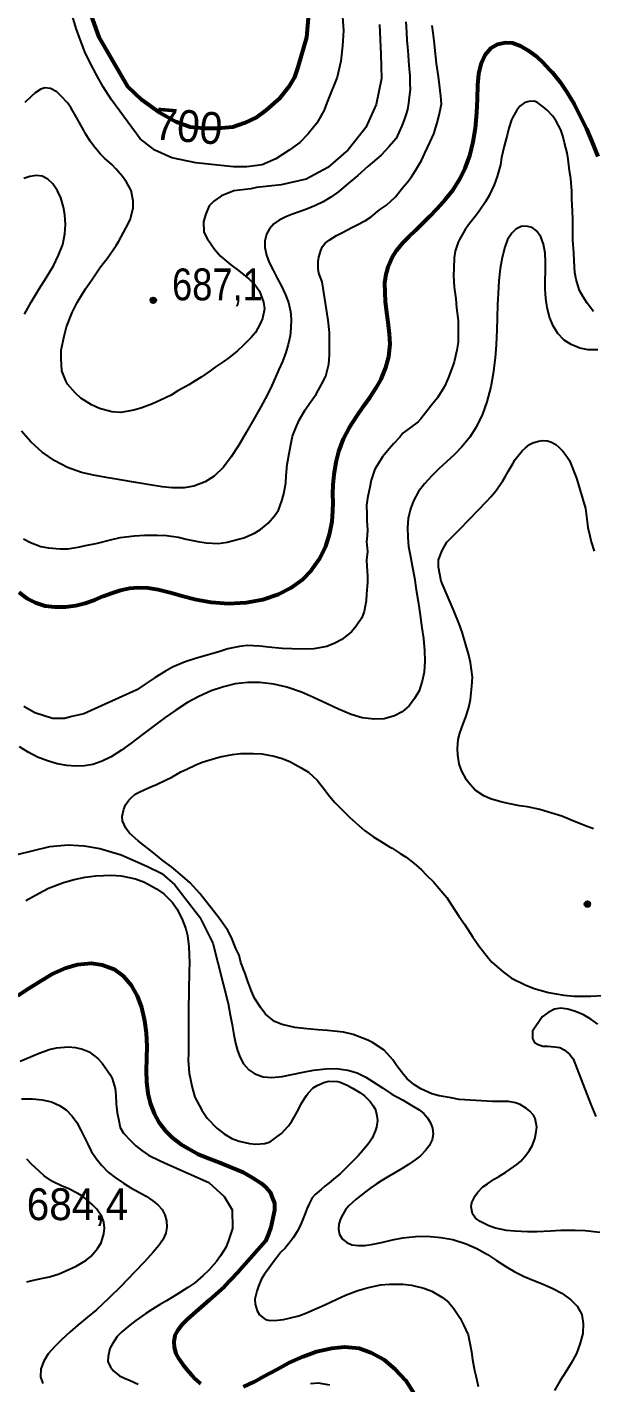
# Model space of a CAD drawing. Header units: metres. Extents: x 552626 to 559174, y 1843804 to 1852371.
# Drawn here: x 554173 to 554474, y 1844499 to 1845222 of the extents above; entities that cross this region are included whole.
import ezdxf
from ezdxf.enums import TextEntityAlignment as Align

# ---------------------------------------------------------------- set-up
doc = ezdxf.new("R2010")
doc.units = ezdxf.units.M
doc.header["$LTSCALE"] = 6.8
for name, color, linetype, lineweight in [('1', 7, 'Continuous', 25), ('2', 7, 'Continuous', 53), ('5', 7, 'Continuous', 25)]:
    doc.layers.add(name, color=color, linetype=linetype, lineweight=lineweight)
doc.layers.add('4', color=7, linetype='Continuous')

msp = doc.modelspace()

# ---------------------------------------------------------------- hatches: boundary and pattern name
at = {"layer": '5'}
for points in [[(554241.84, 1845075.86, 1), (554238.84, 1845075.86, 1)], [(554473.28, 1844753.92, 1), (554470.28, 1844753.92, 1)]]:
    msp.add_hatch(color=256, dxfattribs=at).paths.add_polyline_path(points)

# ---------------------------------------------------------------- linework, layer by layer
at = {"layer": '1'}
for points in [[(554339.89, 1845244.17), (554341.73, 1845219.67), (554341.23, 1845211.57), (554340.31, 1845203.4), (554338.34, 1845194.87), (554333.24, 1845182.04), (554331.2, 1845176.9), (554327.61, 1845170.23), (554323, 1845164.58), (554318.4, 1845159.96), (554312.76, 1845155.85), (554305.6, 1845151.23), (554298.43, 1845148.15), (554290.24, 1845147.12), (554283.07, 1845147.12), (554263.09, 1845149.18), (554250.29, 1845151.75), (554241.08, 1845155.86), (554233.4, 1845162.02), (554218, 1845182.69), (554213.65, 1845189.72), (554210.18, 1845195.75), (554206.68, 1845202.49), (554203.92, 1845208.3), (554201.31, 1845214.99), (554199.31, 1845220.84), (554197.3, 1845227.41)], [(554360.9, 1845222.91), (554361.6, 1845207.01), (554362.09, 1845194.14), (554359.12, 1845180.32), (554353.62, 1845168.05), (554344.3, 1845156.04), (554333.43, 1845146.72), (554321.82, 1845140.54), (554308.6, 1845137.47), (554295.33, 1845136), (554292.26, 1845135.39), (554283.27, 1845134.26), (554276.71, 1845131.61), (554272.67, 1845128.67), (554270.19, 1845126.2), (554268.16, 1845121.49), (554267.07, 1845117.74), (554267.32, 1845112.25), (554269.14, 1845108.75), (554273.03, 1845103.1), (554276.22, 1845099.37), (554281.68, 1845094.85), (554285.75, 1845091.8), (554291.3, 1845087.39), (554294.5, 1845084.33), (554296.92, 1845080.7), (554299.19, 1845074.96), (554299.6, 1845071.39), (554298.57, 1845066.23), (554297.39, 1845063.24), (554294.86, 1845058.76), (554292.51, 1845056.01), (554288.24, 1845051.72), (554285.22, 1845048.99), (554280.7, 1845045.24), (554277.61, 1845043.07), (554273.28, 1845040.2), (554270.57, 1845038.08), (554265.88, 1845034.97), (554262.58, 1845032.98), (554259.31, 1845030.79), (554253.49, 1845027.56), (554249.84, 1845025.33), (554243.9, 1845022.36), (554240, 1845020.68), (554234.16, 1845018.49), (554229.92, 1845017.24), (554223.01, 1845016.07), (554218.31, 1845016.39), (554211.72, 1845018.21), (554207.41, 1845020.09), (554201.67, 1845023.62), (554198.68, 1845026.52), (554194.63, 1845031.1), (554193.66, 1845032.89), (554191.62, 1845038.28), (554191.24, 1845044.9), (554191.21, 1845049.37), (554192.75, 1845056.69), (554194.07, 1845061.79), (554197.01, 1845069.36), (554199.73, 1845074.72), (554204.14, 1845081.98)], [(554374.99, 1845224.33), (554375.32, 1845218.76), (554375.54, 1845214.43), (554375.85, 1845211.07), (554376.16, 1845206.72), (554376.49, 1845203.29), (554376.81, 1845199.18), (554377.17, 1845195.66), (554377.2, 1845191.63), (554377.23, 1845188.18)], [(554328.24, 1845096.47), (554328.63, 1845098.89), (554329.67, 1845102.35), (554330.56, 1845104.54), (554331.97, 1845106.32), (554334.08, 1845107.9), (554338.08, 1845110.35), (554341.31, 1845112.06), (554346.15, 1845114.7), (554349.03, 1845116.18), (554353.43, 1845118.49), (554356.53, 1845120.46), (554360.97, 1845124.11), (554364.68, 1845126.63), (554369.41, 1845131.08), (554373.15, 1845135.79), (554375.67, 1845138.74), (554378.09, 1845141.78), (554380.19, 1845145.07), (554383.28, 1845150.47), (554385.13, 1845154.3), (554388.05, 1845160.34), (554389.86, 1845164.55), (554391.74, 1845170.57), (554392.81, 1845174.5), (554393.92, 1845180.63), (554393.63, 1845184.78), (554392.95, 1845190.8), (554392.35, 1845195.2), (554391.36, 1845202.14), (554390.78, 1845207.21), (554390.07, 1845214.27), (554389.49, 1845218.49), (554388.96, 1845222.33)], [(554377.23, 1845188.18), (554376.77, 1845184.15), (554376.45, 1845180.97), (554375.79, 1845177.62), (554375.24, 1845175.26), (554374.13, 1845172.04), (554372.88, 1845168.98), (554371.26, 1845165.27), (554369.75, 1845162.12), (554365.97, 1845157.65), (554361.81, 1845153.33), (554354.88, 1845147.38), (554349.36, 1845142.36), (554343.21, 1845137.18), (554339.2, 1845133.81), (554334.98, 1845130.8), (554330.91, 1845128.42), (554326.82, 1845126.42), (554322.55, 1845124.65), (554318.7, 1845123.27), (554314.51, 1845121.75), (554311.01, 1845120.38), (554307.41, 1845118.57), (554304.67, 1845116.62), (554302.23, 1845113.97), (554300.73, 1845111.19), (554299.8, 1845107.52), (554299.77, 1845104.06), (554300.63, 1845099.85), (554302.09, 1845096.08), (554304.2, 1845091.85), (554306.42, 1845087.67), (554308.71, 1845083.41), (554310.81, 1845078.85), (554312.37, 1845074.66), (554313.47, 1845069.93), (554313.84, 1845065.79), (554313.75, 1845061.1), (554313.3, 1845057), (554312.29, 1845052.3), (554311.01, 1845048.09), (554309.15, 1845043.24), (554307.32, 1845039.02), (554305.51, 1845034.84), (554303.46, 1845030.36), (554301.01, 1845025.36), (554297.75, 1845019.15), (554293.96, 1845012.45), (554289.9, 1845005.37), (554285.94, 1844998.71), (554281.82, 1844992.41), (554277.71, 1844986.96), (554272.72, 1844982.18), (554267.93, 1844979.07), (554261.93, 1844976.85), (554256.77, 1844975.96), (554250.44, 1844975.93), (554245.03, 1844976.49), (554237.51, 1844977.66), (554231.09, 1844978.76), (554222.71, 1844980.15), (554216.22, 1844981.16), (554208.39, 1844982.59), (554202.12, 1844984.1), (554194.61, 1844986.78), (554187.92, 1844990.3), (554181.15, 1844994.92), (554175.11, 1845000.43), (554170.06, 1845006.15)], [(554204.14, 1845081.98), (554207.59, 1845086.76), (554212.22, 1845093.67), (554215.8, 1845098.17), (554220.63, 1845105.1), (554221.98, 1845107.44), (554225.76, 1845114.35), (554228.02, 1845118.7), (554229.67, 1845125.08), (554229.7, 1845128.99), (554228.51, 1845134.37), (554225.99, 1845138.94), (554223.93, 1845141.94), (554220.53, 1845145.84), (554218.17, 1845148.23), (554214.25, 1845151.69), (554211.98, 1845154), (554208.67, 1845158), (554206.74, 1845160.73), (554204.07, 1845164.9), (554203.23, 1845166.42), (554200.81, 1845170.9), (554199.15, 1845173.76), (554196.63, 1845178.33), (554194.81, 1845180.97), (554191.12, 1845184.93), (554188.87, 1845187.05), (554185.53, 1845188.86), (554182.45, 1845189.08), (554180.35, 1845188.36), (554177.43, 1845186.41), (554175.26, 1845184.54), (554171.91, 1845181.4)], [(554457.58, 1845166.78), (554455.06, 1845171.34), (554453.31, 1845174.09), (554450.38, 1845177.28), (554448.28, 1845178.95), (554445.37, 1845181.09), (554443.55, 1845182.02), (554440.63, 1845181.78), (554438.5, 1845181.25), (554435.85, 1845179.43), (554434.19, 1845177.33), (554432.05, 1845173.57), (554431.36, 1845172.06), (554429.96, 1845167.71), (554429.05, 1845163.99), (554427.44, 1845158.09), (554426.04, 1845152.03), (554425.45, 1845148.06), (554423.77, 1845141.87), (554422.1, 1845137.39), (554419.5, 1845131.76), (554417.43, 1845128.29), (554414.08, 1845123.43), (554411.94, 1845120.52), (554408.36, 1845116.02), (554406.49, 1845113.23), (554403.62, 1845108.33), (554402.94, 1845106.83), (554401.38, 1845102.08), (554400.83, 1845098.59), (554400.62, 1845092.95), (554400.4, 1845089.02), (554400.82, 1845082.88), (554401.64, 1845076.59), (554401.99, 1845071.87), (554402.95, 1845065.13), (554402.94, 1845060.18), (554402.84, 1845053.6), (554402.1, 1845049.23), (554400.72, 1845042.98), (554400.1, 1845040.91), (554397.62, 1845034.34), (554395.65, 1845029.92), (554391.87, 1845023.87), (554388.7, 1845019.89), (554384.87, 1845015.08), (554383.07, 1845012.59), (554381.52, 1845011.08), (554373.46, 1845005.01), (554371.71, 1845002.81), (554368.4, 1844999.29), (554366.3, 1844996.86), (554362.62, 1844992.44), (554360.52, 1844989.16), (554358.52, 1844985.79), (554356.43, 1844979.93), (554355.71, 1844976.23), (554354.48, 1844970.38), (554353.95, 1844966.7), (554354.13, 1844961.77), (554354.25, 1844958.26), (554354.6, 1844953.54), (554354.38, 1844950.47), (554353.99, 1844947.18), (554354.49, 1844942.01), (554354.07, 1844937.39), (554354.24, 1844934.17), (554354.47, 1844928.86), (554354.59, 1844925.36), (554354.04, 1844919.3), (554353.8, 1844915.56), (554352.82, 1844910.02), (554351.49, 1844906.63), (554348.58, 1844902.11), (554346.06, 1844899.15), (554340.92, 1844895.04), (554337.06, 1844892.98), (554332.78, 1844891.25), (554325.98, 1844890), (554321.42, 1844889.86), (554314.17, 1844889.98), (554309.01, 1844890.15), (554301.68, 1844891.02), (554297.06, 1844891.45), (554290.35, 1844891.82), (554286.22, 1844891.35), (554280, 1844889.97), (554275.78, 1844888.54), (554269.04, 1844886.72), (554264.61, 1844885.45), (554258.37, 1844883.4), (554256.46, 1844882.71), (554250.63, 1844880.33), (554246.88, 1844878.18), (554241.27, 1844874.78), (554235.44, 1844870.88), (554231.56, 1844868.15), (554203.39, 1844855.39), (554196.98, 1844853.9), (554193.03, 1844852.91), (554186.61, 1844852.91)], [(554475.13, 1845069.96), (554471.59, 1845074.32), (554469.49, 1845077.69), (554467.57, 1845081.09), (554465.76, 1845086.98), (554465.14, 1845090.72), (554464.72, 1845096.86), (554464.52, 1845101.12), (554464.02, 1845108.01), (554463.96, 1845112.67), (554464.09, 1845119.06), (554463.88, 1845123.32), (554463.51, 1845129.94), (554463.41, 1845134.12), (554462.93, 1845140.83), (554462.27, 1845144.94), (554461.47, 1845151.04), (554460.98, 1845154.5), (554459.61, 1845159.87), (554458.72, 1845163.48), (554457.58, 1845166.78)], [(554171.61, 1845068.43), (554175.15, 1845074.93), (554179.45, 1845081.98), (554183.25, 1845087.83), (554187.09, 1845094.2), (554189.89, 1845099.86), (554192.08, 1845105.7), (554193.18, 1845111.36), (554193.62, 1845116.23), (554193.25, 1845121.46), (554192.48, 1845125.56), (554191.01, 1845130.45), (554189.25, 1845134.21), (554186.74, 1845138.05), (554184.2, 1845140.43), (554181.05, 1845142), (554178.14, 1845142.38), (554174.56, 1845141.9), (554171.28, 1845140.85)], [(554477.27, 1845049.38), (554472.25, 1845049.53), (554467.78, 1845050.38), (554463.18, 1845052.25), (554459.42, 1845054.62), (554455.99, 1845058.17), (554453.6, 1845062.17), (554451.66, 1845066.92), (554450.39, 1845071.96), (554449.59, 1845076.86), (554449.25, 1845082.01), (554449.27, 1845086.46), (554449.46, 1845091.42), (554449.49, 1845096.14), (554449.27, 1845101.06), (554448.31, 1845105.83), (554446.94, 1845109.71), (554444.65, 1845112.91), (554442.27, 1845114.63), (554439.23, 1845115.46), (554436.56, 1845115.17), (554433.65, 1845113.79), (554431.42, 1845111.67), (554429.27, 1845108.21), (554427.72, 1845104.26), (554426.33, 1845098.75), (554425.35, 1845092.77), (554424.62, 1845086.3), (554424.17, 1845079.55), (554423.94, 1845073.55), (554423.74, 1845066.46), (554423.56, 1845060.16), (554423.14, 1845052.19), (554422.64, 1845045.12), (554421.57, 1845036.91), (554420.33, 1845029.77), (554418.15, 1845021.78), (554415.8, 1845015.1), (554412.41, 1845008.22), (554409.03, 1845002.89), (554404.84, 1844997.7), (554400.93, 1844993.7), (554396.74, 1844989.76), (554392.74, 1844986.12), (554388.85, 1844982.33), (554384.97, 1844978.06), (554381.82, 1844973.88), (554379.04, 1844969.02), (554377.39, 1844964.62), (554376.3, 1844959.49), (554375.91, 1844954.75), (554376.04, 1844949.33), (554376.46, 1844944.68), (554377.46, 1844939.36), (554378.38, 1844934.23), (554379.63, 1844927.86), (554380.57, 1844921.43), (554381.66, 1844914.29), (554382.58, 1844907.94), (554383.56, 1844901.31), (554384.35, 1844895.51), (554384.99, 1844889.06), (554385.12, 1844883.57), (554384.75, 1844877.66), (554383.67, 1844872.73), (554382.01, 1844867.71), (554379.64, 1844863.48), (554376.83, 1844859.69), (554373.06, 1844856.52), (554368.89, 1844854.27), (554363.5, 1844852.75), (554358.15, 1844852.46), (554351.77, 1844853.3), (554345.91, 1844855.03), (554339.1, 1844857.8), (554333.02, 1844860.7), (554325.83, 1844864.08), (554319.36, 1844866.95), (554311.59, 1844869.55), (554304.67, 1844871.21), (554297.13, 1844872.09), (554290.73, 1844872.15), (554284.04, 1844871.38), (554277.71, 1844869.85), (554271.24, 1844867.68), (554264.65, 1844864.68), (554258.64, 1844861.48), (554252.29, 1844857.35), (554246.68, 1844853.36), (554240.25, 1844848.56), (554234.67, 1844844.33), (554228.53, 1844839.75), (554223.41, 1844836.06)], [(554171.21, 1844948.73), (554174.96, 1844946.78), (554180.35, 1844944.55), (554184.43, 1844943.87), (554190.68, 1844943.35), (554194.86, 1844943.44), (554201.23, 1844944.36), (554203.35, 1844944.89), (554210.62, 1844946.3), (554217.55, 1844948.14), (554222.64, 1844949.38), (554230.24, 1844950.35), (554235.63, 1844950.68), (554242.67, 1844950.72), (554247.37, 1844950.41), (554253.75, 1844949.61), (554257.87, 1844948.56), (554264.01, 1844947.26), (554268.57, 1844946.55), (554275.17, 1844946.26), (554279.77, 1844946.88), (554286.4, 1844948.78), (554288.53, 1844949.31), (554294.25, 1844951.77), (554297.46, 1844953.66), (554301.54, 1844957.08), (554305, 1844961), (554307.14, 1844963.91), (554308.94, 1844968.97), (554309.95, 1844972.61), (554311.08, 1844978.55), (554311.13, 1844982.27), (554311.78, 1844988.24), (554312.46, 1844992.32), (554313.61, 1844998.92), (554314.62, 1845003.42), (554316.29, 1845007.9), (554318.12, 1845011.91), (554321.3, 1845017.42), (554323.56, 1845020.91), (554327.18, 1845025.9), (554330.28, 1845031.3), (554332.29, 1845035.34), (554334.02, 1845041.82), (554334.24, 1845046.6), (554334.36, 1845053.85), (554334.28, 1845058.7), (554333.63, 1845065.19), (554330.33, 1845085.76), (554328.66, 1845090.33), (554328.19, 1845092.75), (554328.24, 1845096.47)], [(554410.26, 1844870.05), (554410.45, 1844875.02), (554409.38, 1844882.71), (554408.37, 1844887.44), (554406.97, 1844892.14), (554404.96, 1844898.86), (554403.49, 1844903.45), (554400.83, 1844910), (554393.89, 1844926.15), (554392.41, 1844933.57), (554392.41, 1844937.53), (554394.38, 1844942.48), (554396.85, 1844946.94), (554403.76, 1844953.87), (554418.19, 1844968.83), (554420.31, 1844971.07), (554423.16, 1844974.44), (554424.64, 1844976.51), (554426.76, 1844979.61), (554427.94, 1844981.75), (554429.52, 1844984.59), (554430.64, 1844986.44), (554432.16, 1844988.99), (554433.37, 1844990.94), (554434.78, 1844992.72), (554437.19, 1844995.75), (554438.73, 1844997.26), (554441.01, 1844999.05), (554442.63, 1844999.8), (554445.66, 1845000.82), (554447.81, 1845001.16), (554450.4, 1845000.98), (554452.28, 1845000.34), (554454.92, 1844998.93), (554456.6, 1844997.59), (554458.75, 1844995.37), (554459.97, 1844993.89), (554461.13, 1844992.11), (554462.18, 1844990.43), (554465.94, 1844981.09), (554470.8, 1844964.95), (554471.15, 1844961.94), (554471.73, 1844957.72), (554471.97, 1844954.8), (554473.05, 1844950.35), (554473.81, 1844947.01), (554475.33, 1844942.04)], [(554475.02, 1844794.16), (554470.25, 1844795.9), (554462.87, 1844798.86), (554458.08, 1844800.79), (554451.07, 1844802.94), (554446.35, 1844804.3), (554439.8, 1844805.74), (554435.54, 1844806.39), (554429.5, 1844807.61), (554425.69, 1844808.41), (554420.07, 1844810.14), (554416.66, 1844811.66), (554412.03, 1844814.65), (554408.53, 1844818.63), (554407.4, 1844820.21), (554404.73, 1844825.24), (554403.46, 1844828.81), (554402.63, 1844833.57), (554402.54, 1844836.89), (554402.94, 1844841.7), (554403.7, 1844845.02), (554405.61, 1844850), (554406.85, 1844853.28), (554408.5, 1844858.8), (554409.53, 1844863.11), (554410.26, 1844870.05)], [(554186.61, 1844852.91), (554177.24, 1844855.88), (554171.31, 1844859.34)], [(554223.41, 1844836.06), (554217.86, 1844832.54), (554213.15, 1844830.12), (554208.16, 1844828.38), (554203.72, 1844827.58), (554198.87, 1844827.49), (554194.3, 1844827.85), (554189.06, 1844828.8), (554183.96, 1844830.24), (554178.6, 1844832.26), (554173.57, 1844834.9), (554169.05, 1844837.72)], [(554242.03, 1844817.66), (554246.81, 1844820.02), (554250.15, 1844821.64), (554255.07, 1844824.39), (554258.24, 1844825.8), (554263.1, 1844828.26), (554266.37, 1844829.59), (554271.8, 1844831.26), (554275.95, 1844832.4), (554282.57, 1844833.63), (554286.98, 1844834.23), (554293.83, 1844834.26), (554298.13, 1844834.08), (554304.76, 1844832.75), (554308.98, 1844831.61), (554313.17, 1844829.99), (554319.17, 1844826.59), (554323.15, 1844824.28), (554327.74, 1844819.95), (554330.4, 1844816.64), (554334.33, 1844811.47), (554337.18, 1844808.18), (554341.92, 1844803.39), (554345.04, 1844800.23), (554349.92, 1844795.83), (554352.98, 1844793.23), (554357.96, 1844789.61), (554361.44, 1844787.54), (554366.25, 1844784.56), (554367.68, 1844783.78), (554372.01, 1844780.84), (554375.09, 1844778.91), (554379.26, 1844775.77), (554383.28, 1844772.23), (554385.88, 1844769.48), (554389.94, 1844765.57), (554392.59, 1844762.44), (554396.78, 1844757.4), (554399.4, 1844753.61), (554403.25, 1844747.48), (554406.31, 1844743.17), (554410.72, 1844736.24), (554413.91, 1844731.66), (554419.14, 1844725.12), (554420.9, 1844723.03), (554427.04, 1844717.64), (554431.39, 1844714.52), (554438.57, 1844710.87), (554443.46, 1844708.86), (554451.03, 1844706.77), (554459.19, 1844705.42), (554464.77, 1844704.92), (554473.62, 1844704.88), (554479.87, 1844705.22)], [(554478.34, 1844578.8), (554470.61, 1844579.82), (554465.26, 1844579.97), (554457.55, 1844579.95), (554452.16, 1844579.61), (554444.87, 1844579.26), (554439.92, 1844579.26), (554433.13, 1844579.53), (554428.7, 1844579.98), (554422.76, 1844581.11), (554419.29, 1844582.33), (554414.54, 1844584.73), (554412.05, 1844586.54), (554410.56, 1844588.75), (554409.75, 1844592.47), (554410.14, 1844594.89), (554411.93, 1844598.43), (554413.43, 1844600.32), (554416.05, 1844603.19), (554418.53, 1844604.8), (554422.16, 1844607.22), (554424.55, 1844608.73), (554428.39, 1844610.98), (554430.58, 1844612.66), (554434.1, 1844615.15), (554436.37, 1844616.94), (554439.31, 1844620.41), (554440.95, 1844622.7), (554442.3, 1844625.04), (554443.77, 1844628.83), (554444.33, 1844631.46), (554444.77, 1844635.03), (554444.56, 1844636.91), (554443.96, 1844639.61), (554443.1, 1844641.32), (554441.05, 1844643.46), (554439.35, 1844644.98), (554435.88, 1844647.06), (554433.49, 1844647.93), (554429.79, 1844648.65), (554427.12, 1844648.72), (554424.74, 1844648.74), (554421.12, 1844648.7), (554403.49, 1844649.73), (554399.2, 1844650.57), (554392.7, 1844651.64), (554388.85, 1844652.82), (554382.93, 1844655.47), (554379.64, 1844657.57), (554375.67, 1844660.73), (554373.67, 1844663.17), (554370.21, 1844667.63), (554368.03, 1844670.9), (554363.35, 1844675.98), (554357.15, 1844680.23), (554354.64, 1844681.37), (554346.97, 1844684.39), (554341.68, 1844685.69), (554333.3, 1844686.54), (554328.01, 1844686.98), (554320.61, 1844687.56), (554315.89, 1844688.07), (554309.03, 1844689.76), (554305.04, 1844691.4), (554300.22, 1844695.23), (554297.74, 1844698.56), (554294.38, 1844703.79), (554292.72, 1844707.51), (554290.63, 1844713.27), (554289.26, 1844716.92), (554287.07, 1844722.76), (554286.06, 1844726.64), (554284.39, 1844730.35), (554282.12, 1844736.09), (554280.06, 1844739.95), (554275.97, 1844745.77), (554273.05, 1844749.62), (554268.29, 1844755.45), (554265.24, 1844759.58), (554259.92, 1844765.35), (554256, 1844768.81), (554250.01, 1844773.74), (554245.63, 1844777.04), (554239.64, 1844781.98), (554235.58, 1844785.03), (554232.23, 1844787.7), (554227.66, 1844791.84), (554225.65, 1844794.46), (554223.88, 1844798.26), (554223.79, 1844800.72), (554224.67, 1844804.63), (554225.56, 1844806.83), (554227.27, 1844809.41), (554228.64, 1844810.71), (554230.73, 1844812.47), (554232.52, 1844813.43), (554236.21, 1844815.28), (554239.03, 1844816.46), (554242.03, 1844817.66)], [(554167.68, 1844780.37), (554185.14, 1844784.59), (554195.01, 1844785.58), (554203.4, 1844785.08), (554211.79, 1844783.6), (554223.14, 1844780.13), (554236.96, 1844774.19), (554244.86, 1844770.23), (554251.77, 1844764.3), (554257.19, 1844757.37), (554265.09, 1844746.97), (554272, 1844733.12)], [(554172.46, 1844755.91), (554179.53, 1844759.86), (554184.47, 1844762.43), (554192.5, 1844765.44), (554198.22, 1844767.05), (554203.98, 1844768.28), (554209.7, 1844769.03), (554217.85, 1844769.39), (554223.14, 1844768.95), (554230.94, 1844767.37), (554235.7, 1844765.63), (554242.11, 1844762.08), (554246.02, 1844759.48), (554250.66, 1844754.77), (554252.94, 1844751.42), (554255.64, 1844746.2), (554257.78, 1844740.73), (554258.57, 1844737.21), (554259.24, 1844731.38), (554259.46, 1844726.93), (554259.58, 1844722.57), (554259.43, 1844718.07), (554259.17, 1844697.48), (554259.11, 1844674.24), (554258.85, 1844670.69), (554259.54, 1844663.82), (554260.99, 1844656.18), (554262.53, 1844651.02), (554266.27, 1844644.12), (554269.15, 1844639.79), (554274.22, 1844634.56), (554278.2, 1844631.4), (554282.28, 1844629.01), (554286.07, 1844627.54), (554291.63, 1844626.36), (554295.01, 1844625.89), (554299.73, 1844626.24), (554302.57, 1844627.24), (554306.18, 1844629.84), (554308.64, 1844631.64), (554312.2, 1844635.48), (554314.11, 1844637.89), (554316.17, 1844641.55), (554318.14, 1844645.11), (554319.45, 1844647.83), (554321.94, 1844651.83), (554322.83, 1844653.17), (554325.65, 1844656.06), (554327.79, 1844657.26), (554331.23, 1844658.79), (554333.72, 1844659.55), (554338.5, 1844659.34), (554339.97, 1844659.03), (554343.77, 1844657.37), (554346.52, 1844655.88), (554350.49, 1844653.57)], [(554272, 1844733.12), (554280.19, 1844701), (554281.4, 1844694.83), (554282.38, 1844689.56), (554283.37, 1844684.26), (554284.26, 1844679.84), (554285.25, 1844675.84), (554286.63, 1844672.07), (554288.4, 1844668.82), (554291.22, 1844665.64), (554294.46, 1844663.4), (554299.01, 1844661.89), (554303.52, 1844661.49), (554309.11, 1844661.99), (554314.19, 1844663.01), (554320.3, 1844664.38), (554325.8, 1844665.47), (554332.28, 1844666.19), (554337.93, 1844666.22), (554344.09, 1844665.39), (554348.99, 1844663.91), (554353.74, 1844661.7), (554357.57, 1844659.11), (554362.6, 1844655.91), (554367.54, 1844652.64), (554373.54, 1844649.37), (554378.18, 1844646.59), (554382.15, 1844644.26), (554384.59, 1844642.21), (554386.54, 1844639.98), (554388.2, 1844637.38), (554389.29, 1844634.53), (554389.49, 1844631.33), (554388.98, 1844628.33), (554387.39, 1844625.1), (554385.46, 1844622.54), (554382.72, 1844619.69), (554379.99, 1844617.51), (554376.46, 1844615.07), (554373.06, 1844613.02), (554369.13, 1844610.74), (554365.68, 1844608.77), (554362.25, 1844606.66), (554359.22, 1844604.64), (554356.38, 1844602.61), (554353.52, 1844600.51), (554351.03, 1844598.62), (554348.47, 1844596.62), (554346.47, 1844594.92), (554344.46, 1844592.85), (554342.9, 1844590.93), (554341.35, 1844588.47), (554340.2, 1844586.14), (554339.22, 1844583.37), (554339.14, 1844580.54), (554339.64, 1844577.78), (554341.24, 1844575.29), (554343.49, 1844573.51), (554346.25, 1844572.3), (554349.63, 1844571.83), (554353.09, 1844571.9), (554357.59, 1844572.56), (554362.08, 1844573.56), (554367.83, 1844574.9), (554373.41, 1844575.95), (554380.18, 1844576.74), (554386.41, 1844576.87), (554393.7, 1844576.27), (554400.1, 1844575.03), (554407.16, 1844572.83), (554412.89, 1844570.24), (554418.55, 1844567.04), (554423.3, 1844563.86), (554428.23, 1844560.66), (554433.08, 1844557.8), (554438.11, 1844555.36), (554443.27, 1844553.17), (554448.22, 1844551.28), (554453.44, 1844548.95), (554458.19, 1844546.49), (554462.94, 1844543.02), (554466.28, 1844539.54), (554468.77, 1844535.06), (554469.53, 1844530.26), (554469.35, 1844525), (554467.82, 1844519.39), (554465.91, 1844514.41), (554463.09, 1844509.15), (554460.24, 1844504.48), (554457.17, 1844499.51), (554454.34, 1844494.56)], [(554477.37, 1844689.88), (554473.64, 1844692.67), (554469.77, 1844694.87), (554465.5, 1844696.76), (554461.31, 1844697.95), (554457.57, 1844698.4), (554454.24, 1844697.97), (554450.85, 1844696.14), (554447.68, 1844693.76), (554442.45, 1844686.18), (554442.45, 1844684.2), (554442.45, 1844682.21), (554443.63, 1844680.22), (554445.61, 1844679.03), (554447.99, 1844678.24), (554450.76, 1844678.24), (554454.33, 1844677.84), (554457.1, 1844677.44), (554459.48, 1844676.25), (554462.25, 1844673.87), (554464.23, 1844671.48), (554473.57, 1844647.07), (554476.33, 1844640.67)], [(554169.39, 1844670.15), (554174.84, 1844672.48), (554178.65, 1844674.06), (554184.85, 1844676.49), (554188.76, 1844677.31), (554195.17, 1844677.86), (554198.93, 1844677.43), (554202.65, 1844676.52), (554206.14, 1844675.12), (554210.73, 1844671.64), (554213.12, 1844669.06), (554217.47, 1844662.7), (554218.33, 1844660.99), (554220.08, 1844655.67), (554220.3, 1844652.08), (554220.54, 1844647.44), (554221.08, 1844642.74), (554221.74, 1844639.49), (554222.76, 1844634.75), (554224.42, 1844631.89), (554228.11, 1844627.93), (554231, 1844625.12), (554234.25, 1844622.54), (554237.87, 1844620.01), (554243.92, 1844617.08), (554247.93, 1844615.25), (554269.91, 1844605.56), (554278.21, 1844598.09), (554282.36, 1844590.89), (554282.64, 1844580.93), (554280.26, 1844574.02), (554279.1, 1844570.84), (554276.09, 1844566.4), (554273.97, 1844563.3), (554269.91, 1844558.84), (554266.91, 1844555.92), (554262.41, 1844551.98), (554258.7, 1844549.46), (554252.93, 1844545.85), (554247.32, 1844542.45), (554243.67, 1844540.22), (554239.94, 1844537.89), (554236.29, 1844535.66)], [(554350.49, 1844653.57), (554352.9, 1844651.66), (554356, 1844648.68), (554357.49, 1844646.47), (554358.77, 1844644.43), (554359.54, 1844641.09), (554359.82, 1844638.64), (554359.37, 1844635.07), (554358.67, 1844632.89), (554357.09, 1844629.19), (554355.3, 1844626.51), (554351.87, 1844622.4), (554349.52, 1844619.66), (554345.85, 1844615.91), (554343.27, 1844613.52), (554339.94, 1844610.19), (554337.42, 1844608.09), (554333.94, 1844605.22), (554331.83, 1844603.64), (554329.86, 1844601.8), (554326.65, 1844599.05), (554325.13, 1844597.35), (554323.4, 1844594.11), (554322.43, 1844591.81), (554320.96, 1844588.02), (554319.82, 1844585.51), (554318.35, 1844581.72), (554317, 1844579.38), (554315, 1844576.01), (554313.26, 1844573.81), (554310.51, 1844570.35), (554308.36, 1844568.3), (554305.62, 1844564.84), (554303.89, 1844562.46), (554302.17, 1844560.07), (554299.71, 1844556.55), (554298.09, 1844554.08), (554296.35, 1844550.17), (554295.5, 1844547.6), (554294.55, 1844543.39), (554294.58, 1844540.64), (554295.66, 1844537.05), (554297.05, 1844534.92), (554300.08, 1844532.51), (554302.53, 1844531.93), (554306.6, 1844532.11), (554309.8, 1844532.48), (554312.87, 1844533.11), (554317.86, 1844534.45), (554321.59, 1844535.92), (554327.68, 1844538.43), (554331.75, 1844540.32), (554338.26, 1844543.35), (554342.78, 1844545.39), (554349.44, 1844547.96), (554354.43, 1844549.29), (554361.48, 1844550.86), (554366.29, 1844551.32), (554373.33, 1844551.36), (554377.97, 1844550.75), (554384.53, 1844549.12), (554388.8, 1844547.61), (554394.51, 1844544.27), (554397.66, 1844541.77), (554400.32, 1844538.46), (554403.87, 1844533.25), (554405.8, 1844529.66), (554408.22, 1844524.32), (554408.92, 1844520.69), (554410.03, 1844515.2), (554410.58, 1844511.17), (554411.65, 1844505.19), (554412.43, 1844501.67), (554413.47, 1844496.74)], [(554170.13, 1844650.07), (554175.99, 1844650.16), (554181.04, 1844649.66), (554186.07, 1844648.59), (554190.38, 1844646.59), (554193.96, 1844644.17), (554197.14, 1844640.81), (554199.49, 1844637.41), (554201.74, 1844633.46), (554203.48, 1844629.82), (554205.38, 1844625.86), (554207.29, 1844622.22)], [(554172.98, 1844552.52), (554176.41, 1844553.39), (554181.42, 1844554.53), (554184.96, 1844555.13), (554190.1, 1844556.86), (554193.73, 1844558.42), (554199.26, 1844560.86), (554204.43, 1844563.92), (554207.3, 1844566.25), (554210.65, 1844570.25), (554212.48, 1844573.42), (554214.03, 1844578.16), (554214.25, 1844581.23), (554213.99, 1844584.35), (554212.98, 1844587.37), (554210.25, 1844591.25), (554207.67, 1844593.81), (554203.33, 1844597.6), (554200.05, 1844599.7), (554194.9, 1844602.25), (554191.7, 1844603.6), (554186.66, 1844606.07), (554182.22, 1844609.08), (554179.56, 1844611.54), (554175.41, 1844615.35), (554172.83, 1844617.91)], [(554207.29, 1844622.22), (554209.9, 1844618.22), (554212.67, 1844614.68), (554216.34, 1844611), (554219.93, 1844608.09), (554224.38, 1844605.12), (554228.43, 1844602.75), (554232.91, 1844600.24), (554236.52, 1844598.14), (554240.08, 1844595.8), (554242.68, 1844593.64), (554245.02, 1844591.08), (554246.47, 1844588.19), (554247.46, 1844585.11), (554247.54, 1844581.64), (554247, 1844578.54), (554245.39, 1844574.98), (554243.23, 1844571.87), (554240.23, 1844568.31), (554235.57, 1844563.16), (554230.27, 1844557.63), (554223.05, 1844550.01), (554216.86, 1844544), (554210.1, 1844537.68), (554205.28, 1844533.67), (554200.17, 1844529.47), (554196.06, 1844525.9), (554191.51, 1844521.79), (554187.94, 1844518.18), (554184.35, 1844514.17), (554181.93, 1844510.22), (554180.3, 1844506.18), (554180.28, 1844501.97), (554181.43, 1844498.41)], [(554236.29, 1844535.66), (554230.99, 1844532.01), (554227.76, 1844529.45), (554223.51, 1844525.82), (554221.04, 1844523.35), (554218.52, 1844519.54), (554217.19, 1844517.01), (554216.25, 1844512.81), (554216.17, 1844510.13), (554217.58, 1844506.96), (554219.34, 1844504.88), (554222.3, 1844502.36), (554225, 1844501.24), (554228.01, 1844499.87), (554232.21, 1844498.07)], [(554324.15, 1844498.31), (554328.21, 1844498.68), (554334.23, 1844497.65)]]:
    msp.add_lwpolyline(points, dxfattribs=at)
at = {"layer": '2'}
for points in [[(554323.54, 1845234.71), (554322.04, 1845215.95), (554317.62, 1845200.79), (554315.62, 1845194.76), (554312.42, 1845189.54), (554307.61, 1845183.52), (554300.4, 1845177.09), (554295.59, 1845173.47), (554288.78, 1845170.26), (554282.77, 1845168.25), (554274.36, 1845167.45), (554267.55, 1845167.45), (554259.93, 1845168.25), (554252.32, 1845171.06), (554243.91, 1845175.88), (554234.29, 1845182.71), (554226.68, 1845189.94), (554211.49, 1845216.18), (554200.33, 1845247.66)], [(554168.68, 1844920.3), (554173.12, 1844916.88), (554177.43, 1844914.71), (554182.7, 1844913.05), (554187.91, 1844912.45), (554193.5, 1844912.38), (554198.98, 1844913.2), (554203.96, 1844914.4), (554209.14, 1844916.25), (554213.67, 1844918.05), (554218.59, 1844919.92), (554222.94, 1844921.32), (554227.73, 1844922.38), (554232.22, 1844922.81), (554237.62, 1844922.57), (554242.87, 1844921.72), (554249.38, 1844920.12), (554255.54, 1844918.3), (554263.28, 1844916.26), (554271.27, 1844914.88), (554280.4, 1844914.15), (554289.88, 1844914.8), (554298.73, 1844916.39), (554307.11, 1844919.15), (554313.74, 1844922.54), (554319.93, 1844927.08), (554324.76, 1844932.04), (554329.08, 1844938.2), (554332.29, 1844944.7), (554334.49, 1844951.69), (554335.71, 1844957.93), (554336.05, 1844963.37), (554336.18, 1844968.09), (554336.04, 1844972.43), (554336.3, 1844977.65), (554336.83, 1844983.07), (554337.88, 1844989.59), (554339.29, 1844995.34), (554341.81, 1845001.94), (554344.97, 1845008.06), (554348.86, 1845014.13), (554352.66, 1845019.66), (554356.04, 1845024.21), (554359.21, 1845029.19), (554361.82, 1845033.87), (554364.35, 1845040.02), (554365.88, 1845045.88), (554366.56, 1845052.44), (554366.28, 1845058.02), (554365.59, 1845064.19), (554364.85, 1845069.37), (554364.22, 1845075.15), (554363.9, 1845080), (554363.88, 1845085.11), (554364.5, 1845089.75), (554365.68, 1845094.23), (554367.77, 1845098.73), (554370.22, 1845102.52), (554373.42, 1845106.48), (554376.56, 1845109.68), (554380.07, 1845113.14), (554383.65, 1845116.57), (554387.59, 1845120.53), (554391.76, 1845124.77), (554396.14, 1845129.74), (554400.15, 1845134.79), (554403.8, 1845140.43), (554406.68, 1845146.37), (554409.11, 1845152.82), (554410.95, 1845160.35), (554412.13, 1845167.62), (554412.88, 1845175.99), (554413.14, 1845183.11), (554413.46, 1845190.69), (554413.98, 1845196.63), (554415.38, 1845202.5), (554417.33, 1845206.71), (554420.49, 1845210.4), (554423.84, 1845212.44), (554428.12, 1845213.39), (554431.79, 1845213.08), (554436.14, 1845211.55), (554439.99, 1845209.26), (554444.39, 1845206.04), (554448.73, 1845202), (554452.97, 1845197.55), (554457.32, 1845192.09), (554460.86, 1845186.86), (554464.7, 1845180.45), (554467.82, 1845174.48), (554471.29, 1845167.24), (554474.15, 1845160.51), (554477.36, 1845152.51)], [(554168.11, 1844705.15), (554173.73, 1844708.86), (554180.34, 1844713.03), (554186.31, 1844716.52), (554193.91, 1844719.9), (554199.93, 1844721.65), (554207.33, 1844722.47), (554213.03, 1844721.63), (554219.42, 1844719.22), (554224.21, 1844715.67), (554228.6, 1844710.7), (554231.7, 1844704.95), (554234.12, 1844698.74), (554235.68, 1844691.74), (554236.54, 1844685.29), (554236.84, 1844678.02), (554236.73, 1844671.85), (554236.57, 1844665), (554236.69, 1844659.25), (554237.42, 1844653), (554238.68, 1844647.83), (554240.86, 1844642.21), (554243.38, 1844637.67), (554246.89, 1844632.98)], [(554246.89, 1844632.98), (554250.49, 1844629.47), (554254.98, 1844625.99), (554259.23, 1844623.4), (554263.98, 1844620.88), (554268.63, 1844618.83), (554275.21, 1844616.33), (554288.34, 1844611.1), (554293.49, 1844607.92), (554297.85, 1844605.14), (554300.22, 1844603.15), (554302.6, 1844600.37), (554303.79, 1844597.59), (554304.98, 1844594.41), (554304.98, 1844590.83), (554303, 1844581.7), (554301.81, 1844578.12), (554300.22, 1844574.15), (554285.18, 1844557.36), (554278.27, 1844549.98), (554270.12, 1844542.8), (554264.47, 1844537.84), (554258.62, 1844532.72), (554255.69, 1844529.86), (554253.35, 1844526.84), (554251.86, 1844523.9), (554251.28, 1844520.62), (554251.44, 1844517.65), (554252.41, 1844514.3), (554253.9, 1844511.53), (554256.04, 1844508.4), (554258.2, 1844505.81), (554260.66, 1844503), (554263.03, 1844500.49), (554265.57, 1844498.08)], [(554288.5, 1844496.53), (554294.09, 1844499.2), (554299.46, 1844502.18), (554306.17, 1844505.87), (554312.53, 1844509.27), (554320.25, 1844512.76), (554327.32, 1844515.34), (554335.57, 1844517.16), (554342.36, 1844517.84), (554350.06, 1844517.09), (554356.36, 1844514.92), (554363.27, 1844511.22), (554369.33, 1844505.95), (554374.81, 1844500.09), (554379.52, 1844492.88)]]:
    msp.add_lwpolyline(points, dxfattribs=at)
at = {"layer": '5'}
for centre in [(554240.34, 1845075.86), (554471.78, 1844753.92)]:
    msp.add_circle(centre, 1.5, dxfattribs=at)

# ---------------------------------------------------------------- texts
at = {"layer": '4', "width": 0.95}
msp.add_text('700', height=17, rotation=355.285, dxfattribs=at).set_placement((554258.45, 1845160.27), align=Align.CENTER)
at = {"layer": '5'}
for s, width, p in [('687,1', 0.85, (554250.34, 1845075.86)), ('684,4', 0.95, (554172.88, 1844585.43))]:
    msp.add_text(s, height=17, dxfattribs=dict(at, width=width)).set_placement(p)

doc.saveas('drawing.dxf')
